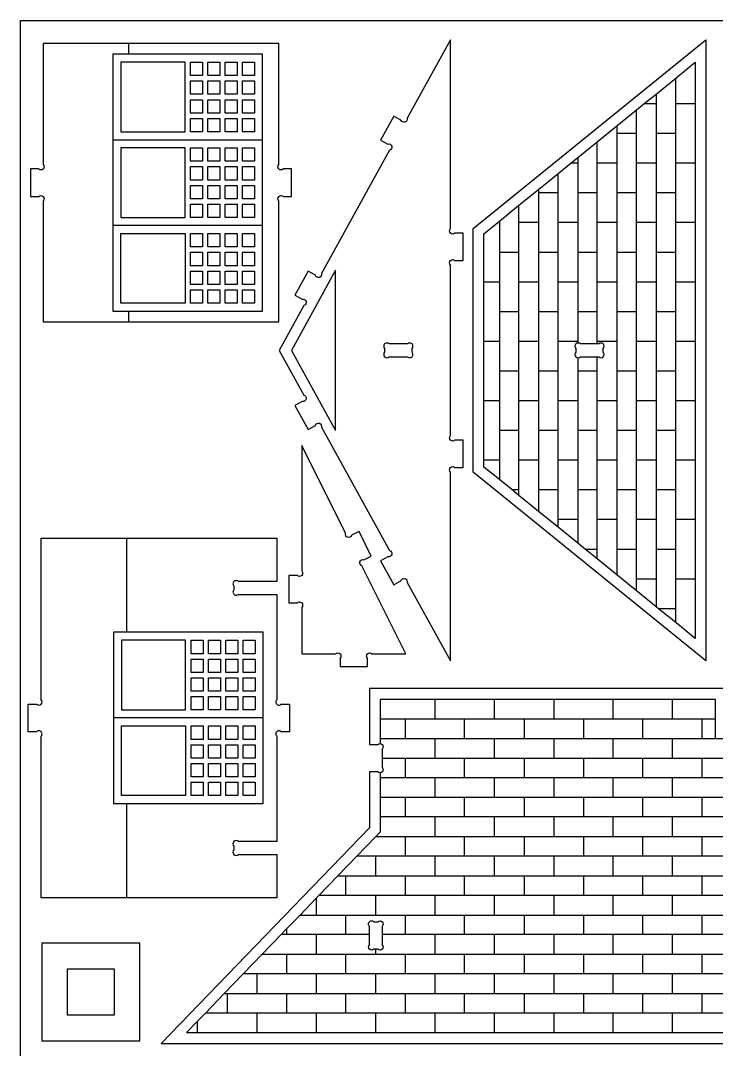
# Model space of a CAD drawing. Extents: x -100 to 1001, y -501 to 289.
# Drawn here: x -100.3 to 225.2, y -192.1 to 288.9 of the extents above; entities that cross this region are included whole.
import ezdxf

# ---------------------------------------------------------------- set-up
doc = ezdxf.new("R2010")
doc.units = 0
doc.header["$MEASUREMENT"] = 0
doc.layers.get('0').update_dxf_attribs({"linetype": 'CONTINUOUS'})
doc.layers.add('ENGRAVING', color=1, linetype='CONTINUOUS')

msp = doc.modelspace()

# ---------------------------------------------------------------- linework, layer by layer
for points in [[(-100.31, -501.04), (-100.31, 288.88), (1000.71, 288.88), (1000.71, -501.04)], [(111.39, 77.8), (111.39, 191.63), (220.29, 279.89), (220.29, -10.47)], [(-53.41, 236.88), (-23.37, 236.88), (-23.37, 269.42), (-53.41, 269.42)], [(-20.87, 263.16), (-20.87, 269.42), (-15.24, 269.42), (-15.24, 263.16)], [(-12.73, 263.16), (-12.73, 269.42), (-7.1, 269.42), (-7.1, 263.16)], [(-4.6, 263.16), (-4.6, 269.42), (1.03, 269.42), (1.03, 263.16)], [(3.54, 263.16), (3.54, 269.42), (9.17, 269.42), (9.17, 263.16)], [(-20.87, 254.4), (-20.87, 260.66), (-15.24, 260.66), (-15.24, 254.4)], [(-12.73, 254.4), (-12.73, 260.66), (-7.1, 260.66), (-7.1, 254.4)], [(-4.6, 254.4), (-4.6, 260.66), (1.03, 260.66), (1.03, 254.4)], [(3.54, 254.4), (3.54, 260.66), (9.17, 260.66), (9.17, 254.4)], [(-20.87, 245.64), (-20.87, 251.9), (-15.24, 251.9), (-15.24, 245.64)], [(-12.73, 245.64), (-12.73, 251.9), (-7.1, 251.9), (-7.1, 245.64)], [(-4.6, 245.64), (-4.6, 251.9), (1.03, 251.9), (1.03, 245.64)], [(3.54, 245.64), (3.54, 251.9), (9.17, 251.9), (9.17, 245.64)], [(-20.87, 236.88), (-20.87, 243.14), (-15.24, 243.14), (-15.24, 236.88)], [(-12.73, 236.88), (-12.73, 243.14), (-7.1, 243.14), (-7.1, 236.88)], [(-4.6, 236.88), (-4.6, 243.14), (1.03, 243.14), (1.03, 236.88)], [(3.54, 236.88), (3.54, 243.14), (9.17, 243.14), (9.17, 236.88)], [(-23.37, 196.83), (-23.37, 229.37), (-53.41, 229.37), (-53.41, 196.83)], [(-20.87, 223.11), (-20.87, 229.37), (-15.24, 229.37), (-15.24, 223.11)], [(-12.73, 229.37), (-7.1, 229.37), (-7.1, 223.11), (-12.73, 223.11)], [(-4.6, 223.11), (-4.6, 229.37), (1.03, 229.37), (1.03, 223.11)], [(3.54, 223.11), (3.54, 229.37), (9.17, 229.37), (9.17, 223.11)], [(-20.87, 214.35), (-20.87, 220.61), (-15.24, 220.61), (-15.24, 214.35)], [(-12.73, 214.35), (-12.73, 220.61), (-7.1, 220.61), (-7.1, 214.35)], [(-4.6, 214.35), (-4.6, 220.61), (1.03, 220.61), (1.03, 214.35)], [(3.54, 214.35), (3.54, 220.61), (9.17, 220.61), (9.17, 214.35)], [(-20.87, 205.59), (-20.87, 211.85), (-15.24, 211.85), (-15.24, 205.59)], [(-12.73, 205.59), (-12.73, 211.85), (-7.1, 211.85), (-7.1, 205.59)], [(-4.6, 205.59), (-4.6, 211.85), (1.03, 211.85), (1.03, 205.59)], [(3.54, 205.59), (3.54, 211.85), (9.17, 211.85), (9.17, 205.59)], [(-20.87, 196.83), (-20.87, 203.09), (-15.24, 203.09), (-15.24, 196.83)], [(-12.73, 196.83), (-12.73, 203.09), (-7.1, 203.09), (-7.1, 196.83)], [(-4.6, 196.83), (-4.6, 203.09), (1.03, 203.09), (1.03, 196.83)], [(3.54, 196.83), (3.54, 203.09), (9.17, 203.09), (9.17, 196.83)], [(-53.41, 156.78), (-53.41, 189.32), (-23.37, 189.32), (-23.37, 156.78)], [(-15.24, 189.32), (-15.24, 183.06), (-20.87, 183.06), (-20.87, 189.32)], [(-12.73, 183.06), (-12.73, 189.32), (-7.1, 189.32), (-7.1, 183.06)], [(-4.6, 183.06), (-4.6, 189.32), (1.03, 189.32), (1.03, 183.06)], [(3.54, 189.32), (9.17, 189.32), (9.17, 183.06), (3.54, 183.06)], [(-20.87, 174.3), (-20.87, 180.56), (-15.24, 180.56), (-15.24, 174.3)], [(-12.73, 174.3), (-12.73, 180.56), (-7.1, 180.56), (-7.1, 174.3)], [(-4.6, 174.3), (-4.6, 180.56), (1.03, 180.56), (1.03, 174.3)], [(3.54, 174.3), (3.54, 180.56), (9.17, 180.56), (9.17, 174.3)], [(-20.87, 165.54), (-20.87, 171.8), (-15.24, 171.8), (-15.24, 165.54)], [(-12.73, 165.54), (-12.73, 171.8), (-7.1, 171.8), (-7.1, 165.54)], [(-4.6, 165.54), (-4.6, 171.8), (1.03, 171.8), (1.03, 165.54)], [(3.54, 165.54), (3.54, 171.8), (9.17, 171.8), (9.17, 165.54)], [(-20.87, 156.78), (-20.87, 163.04), (-15.24, 163.04), (-15.24, 156.78)], [(-12.73, 156.78), (-12.73, 163.04), (-7.1, 163.04), (-7.1, 156.78)], [(-4.6, 156.78), (-4.6, 163.04), (1.03, 163.04), (1.03, 156.78)], [(3.54, 156.78), (3.54, 163.04), (9.17, 163.04), (9.17, 156.78)], [(-53.13, -0.83), (-53.13, -33.37), (-23.09, -33.37), (-23.09, -0.83)], [(-20.59, -7.09), (-20.59, -0.83), (-14.96, -0.83), (-14.96, -7.09)], [(-12.46, -7.09), (-12.46, -0.83), (-6.82, -0.83), (-6.82, -7.09)], [(-4.32, -7.09), (-4.32, -0.83), (1.31, -0.83), (1.31, -7.09)], [(3.81, -7.09), (3.81, -0.83), (9.45, -0.83), (9.45, -7.09)], [(-20.59, -15.85), (-20.59, -9.59), (-14.96, -9.59), (-14.96, -15.85)], [(-12.46, -15.85), (-12.46, -9.59), (-6.82, -9.59), (-6.82, -15.85)], [(-4.32, -15.85), (-4.32, -9.59), (1.31, -9.59), (1.31, -15.85)], [(3.81, -15.85), (3.81, -9.59), (9.45, -9.59), (9.45, -15.85)], [(-20.59, -24.61), (-20.59, -18.35), (-14.96, -18.35), (-14.96, -24.61)], [(-12.46, -24.61), (-12.46, -18.35), (-6.82, -18.35), (-6.82, -24.61)], [(-4.32, -24.61), (-4.32, -18.35), (1.31, -18.35), (1.31, -24.61)], [(3.81, -24.61), (3.81, -18.35), (9.45, -18.35), (9.45, -24.61)], [(-20.59, -33.37), (-20.59, -27.12), (-14.96, -27.12), (-14.96, -33.37)], [(-12.46, -33.37), (-12.46, -27.12), (-6.82, -27.12), (-6.82, -33.37)], [(-4.32, -33.37), (-4.32, -27.12), (1.31, -27.12), (1.31, -33.37)], [(3.81, -33.37), (3.81, -27.12), (9.45, -27.12), (9.45, -33.37)], [(-53.13, -73.42), (-53.13, -40.88), (-23.09, -40.88), (-23.09, -73.42)], [(-20.59, -47.14), (-20.59, -40.88), (-14.96, -40.88), (-14.96, -47.14)], [(-12.46, -47.14), (-12.46, -40.88), (-6.82, -40.88), (-6.82, -47.14)], [(-4.32, -47.14), (-4.32, -40.88), (1.31, -40.88), (1.31, -47.14)], [(3.81, -47.14), (3.81, -40.88), (9.45, -40.88), (9.45, -47.14)], [(-20.59, -55.9), (-20.59, -49.64), (-14.96, -49.64), (-14.96, -55.9)], [(-12.46, -55.9), (-12.46, -49.64), (-6.82, -49.64), (-6.82, -55.9)], [(-4.32, -55.9), (-4.32, -49.64), (1.31, -49.64), (1.31, -55.9)], [(3.81, -55.9), (3.81, -49.64), (9.45, -49.64), (9.45, -55.9)], [(-20.59, -64.66), (-20.59, -58.4), (-14.96, -58.4), (-14.96, -64.66)], [(-12.46, -64.66), (-12.46, -58.4), (-6.82, -58.4), (-6.82, -64.66)], [(-4.32, -64.66), (-4.32, -58.4), (1.31, -58.4), (1.31, -64.66)], [(3.81, -64.66), (3.81, -58.4), (9.45, -58.4), (9.45, -64.66)], [(-20.59, -73.42), (-20.59, -67.17), (-14.96, -67.17), (-14.96, -73.42)], [(-12.46, -73.42), (-12.46, -67.17), (-6.82, -67.17), (-6.82, -73.42)], [(-4.32, -73.42), (-4.32, -67.17), (1.31, -67.17), (1.31, -73.42)], [(3.81, -73.42), (3.81, -67.17), (9.45, -67.17), (9.45, -73.42)], [(-90.32, -188.13), (-44.55, -188.13), (-44.55, -142.37), (-90.32, -142.37)], [(-78.32, -176.13), (-78.32, -154.37), (-56.55, -154.37), (-56.55, -176.13)]]:
    msp.add_lwpolyline(points, close=True)
for points in [[(74.24, 25.15), (77.63, 27.03, -1), (80.51, 26.19), (100.74, -10.47), (100.74, 77.79, -1), (102.87, 79.91), (106.74, 79.91), (106.74, 92.73), (102.87, 92.73, -1), (100.74, 94.85), (100.74, 174.58, -1), (102.87, 176.7), (106.74, 176.7), (106.74, 189.51), (102.87, 189.51, -1), (100.74, 191.63), (100.74, 279.89), (80.51, 243.23, -1), (77.63, 242.39), (74.24, 244.27), (68.05, 233.05), (71.44, 231.17, -1), (72.27, 228.29), (40.46, 170.64, -1), (37.58, 169.8), (34.19, 171.68), (28, 160.46), (31.39, 158.58, -1), (32.22, 155.7), (20.64, 134.71), (32.22, 113.72, -1), (31.39, 110.84), (28, 108.97), (34.19, 97.74), (37.58, 99.62, -1), (40.46, 98.79), (72.27, 41.13, -1), (71.44, 38.25), (68.05, 36.38)], [(-95.7, 206.69), (-91.82, 206.69, -1), (-89.7, 204.57), (-89.7, 148.09), (-49.65, 148.09), (20.49, 148.09), (20.49, 204.57, -1), (22.61, 206.69), (26.49, 206.69), (26.49, 219.51), (22.61, 219.51, -1), (20.49, 221.63), (20.49, 278.1), (-49.65, 278.1), (-89.7, 278.1), (-89.7, 221.63, -1), (-91.82, 219.51), (-95.7, 219.51)], [(69.99, 135.59), (69.99, 133.83, 1), (72.11, 131.71), (80.68, 131.71, 1), (82.8, 133.83), (82.8, 135.59, 1), (80.68, 137.71), (72.11, 137.71, 1)], [(169.46, 137.71), (161.55, 137.71, 1), (159.43, 135.59), (159.43, 133.83, 1), (161.55, 131.71), (169.46, 131.71), (170.13, 131.71, 1), (172.25, 133.83), (172.25, 135.59, 1), (170.13, 137.71)], [(25.17, 16.64), (29.05, 16.64, -1), (31.17, 14.52), (31.17, -7.1), (46.99, -7.1, -1), (49.11, -9.23), (49.11, -13.1), (61.93, -13.1), (61.93, -9.23, -1), (64.05, -7.1), (79.87, -7.1), (59.33, 33.97, -1), (60.28, 36.81), (63.75, 38.55), (58.02, 50.01), (54.55, 48.27, -1), (51.7, 49.22), (31.17, 90.29), (31.17, 31.57, -1), (29.05, 29.45), (25.17, 29.45)], [(-90.68, -121.17), (-90.68, -45.66, 1), (-92.8, -43.54), (-96.68, -43.54), (-96.68, -30.72), (-92.8, -30.72, 1), (-90.68, -28.6), (-90.68, 46.91), (-50.63, 46.91), (19.52, 46.91), (19.52, 26.66), (1.58, 26.66, 1), (-0.54, 24.54), (-0.54, 22.79, 1), (1.58, 20.66), (19.52, 20.66), (19.52, -28.6, 1), (21.64, -30.72), (25.52, -30.72), (25.52, -43.54), (21.64, -43.54, 1), (19.52, -45.66), (19.52, -94.92), (1.58, -94.92, 1), (-0.54, -97.04), (-0.54, -98.8, 1), (1.58, -100.92), (19.52, -100.92), (19.52, -121.17), (-50.63, -121.17)], [(-34.52, -189.24), (526.18, -189.24), (428.78, -88.43), (428.78, -62.34), (424.9, -62.34, -1), (422.78, -60.22), (422.78, -51.65, -1), (424.9, -49.53), (428.78, -49.53), (428.78, -23.43), (62.88, -23.43), (62.88, -49.53), (66.76, -49.53, -1), (68.88, -51.65), (68.88, -60.22, -1), (66.76, -62.34), (62.88, -62.34), (62.88, -88.43)], [(68.88, -138.42), (68.88, -143.13, -1), (66.76, -145.25), (65.75, -145.25), (65, -145.25, -1), (62.88, -143.13), (62.88, -138.42), (62.88, -134.55, -1), (65, -132.43), (66.76, -132.43, -1), (68.88, -134.55)]]:
    msp.add_lwpolyline(points, format="xyb", close=True)
at = {"layer": 'ENGRAVING'}
for points in [[(-49.65, 273.17), (-49.65, 278.1)], [(-57.16, 273.17), (-57.16, 233.12)], [(-49.65, 273.17), (-57.16, 273.17)], [(12.92, 273.17), (-49.65, 273.17)], [(12.92, 233.12), (12.92, 273.17)], [(206.11, 261.96), (215.28, 269.39)], [(215.28, 269.39), (215.28, 249.94)], [(196.95, 254.53), (206.11, 261.96)], [(206.11, 249.94), (206.11, 261.96)], [(191.29, 249.94), (196.95, 254.53)], [(196.95, 254.53), (196.95, 249.94)], [(178.62, 239.68), (187.79, 247.1)], [(187.79, 247.1), (191.29, 249.94)], [(187.79, 236.06), (187.79, 247.1)], [(196.95, 249.94), (191.29, 249.94)], [(196.95, 249.94), (196.95, 236.06)], [(206.11, 236.06), (206.11, 249.94)], [(215.28, 249.94), (206.11, 249.94)], [(215.28, 249.94), (215.28, 222.18)], [(169.46, 232.25), (178.62, 239.68)], [(178.62, 239.68), (178.62, 236.06)], [(178.62, 236.06), (178.62, 222.18)], [(187.79, 236.06), (178.62, 236.06)], [(196.95, 222.18), (187.79, 222.18), (187.79, 236.06)], [(196.95, 236.06), (196.95, 222.18)], [(206.11, 236.06), (196.95, 236.06)], [(206.11, 222.18), (206.11, 236.06)], [(-57.16, 233.12), (12.92, 233.12)], [(-57.16, 233.12), (-57.16, 193.07)], [(12.92, 193.07), (12.92, 233.12)], [(160.29, 224.82), (169.46, 232.25)], [(169.46, 222.18), (169.46, 232.25)], [(151.13, 217.39), (157.03, 222.18)], [(157.03, 222.18), (160.29, 224.82)], [(160.29, 222.18), (157.03, 222.18)], [(160.29, 224.82), (160.29, 222.18)], [(160.29, 222.18), (160.29, 208.29)], [(169.46, 208.29), (169.46, 222.18)], [(178.62, 222.18), (169.46, 222.18)], [(178.62, 222.18), (178.62, 208.29)], [(187.79, 208.29), (187.79, 222.18)], [(196.95, 222.18), (196.95, 208.29)], [(206.11, 208.29), (206.11, 222.18)], [(215.28, 222.18), (206.11, 222.18)], [(215.28, 222.18), (215.28, 194.41)], [(141.96, 209.96), (151.13, 217.39)], [(151.13, 208.29), (151.13, 217.39)], [(132.8, 202.53), (141.96, 209.96)], [(141.96, 209.96), (141.96, 208.29), (141.96, 194.41)], [(151.13, 208.29), (141.96, 208.29)], [(160.29, 194.41), (151.13, 194.41), (151.13, 208.29)], [(169.46, 208.29), (160.29, 208.29)], [(160.29, 208.29), (160.29, 194.41)], [(169.46, 194.41), (169.46, 208.29)], [(178.62, 208.29), (178.62, 194.41)], [(187.79, 208.29), (178.62, 208.29)], [(187.79, 194.41), (187.79, 208.29)], [(196.95, 208.29), (196.95, 194.41)], [(206.11, 208.29), (196.95, 208.29)], [(206.11, 194.41), (206.11, 208.29)], [(123.63, 195.1), (132.8, 202.53)], [(132.8, 194.41), (132.8, 202.53)], [(12.92, 193.07), (-57.16, 193.07)], [(-57.16, 193.07), (-57.16, 153.02)], [(-57.16, 153.02), (-49.65, 153.02), (12.92, 153.02), (12.92, 193.07)], [(116.4, 189.24), (123.63, 195.1)], [(123.63, 195.1), (123.63, 180.52)], [(132.8, 166.64), (132.8, 180.52), (132.8, 194.41)], [(141.96, 194.41), (132.8, 194.41)], [(141.96, 194.41), (141.96, 180.52)], [(151.13, 166.64), (151.13, 180.52), (151.13, 194.41)], [(160.29, 194.41), (160.29, 180.52)], [(169.46, 180.52), (169.46, 194.41)], [(178.62, 194.41), (169.46, 194.41)], [(178.62, 194.41), (178.62, 180.52)], [(187.79, 180.52), (187.79, 194.41)], [(196.95, 194.41), (187.79, 194.41)], [(196.95, 194.41), (196.95, 180.52)], [(206.11, 180.52), (206.11, 194.41)], [(215.28, 194.41), (206.11, 194.41)], [(215.28, 194.41), (215.28, 166.64)], [(116.4, 166.64), (116.4, 189.24)], [(132.8, 180.52), (123.63, 180.52)], [(123.63, 180.52), (123.63, 166.64)], [(141.96, 180.52), (141.96, 166.64)], [(151.13, 180.52), (141.96, 180.52)], [(160.29, 180.52), (160.29, 166.64)], [(169.46, 180.52), (160.29, 180.52)], [(169.46, 166.64), (169.46, 180.52)], [(178.62, 180.52), (178.62, 166.64)], [(187.79, 180.52), (178.62, 180.52)], [(187.79, 166.64), (187.79, 180.52)], [(196.95, 180.52), (196.95, 166.64), (187.79, 166.64)], [(206.11, 180.52), (196.95, 180.52)], [(206.11, 166.64), (206.11, 180.52)], [(116.4, 138.87), (116.4, 166.64)], [(123.63, 166.64), (116.4, 166.64)], [(123.63, 166.64), (123.63, 152.76), (123.63, 138.87)], [(141.96, 166.64), (132.8, 166.64)], [(141.96, 152.76), (141.96, 138.87), (132.8, 138.87), (132.8, 152.76), (132.8, 166.64)], [(141.96, 166.64), (141.96, 152.76)], [(160.29, 152.76), (160.29, 138.87), (151.13, 138.87), (151.13, 152.76), (151.13, 166.64)], [(160.29, 166.64), (151.13, 166.64)], [(160.29, 166.64), (160.29, 152.76)], [(169.46, 152.76), (169.46, 166.64)], [(178.62, 166.64), (169.46, 166.64)], [(178.62, 166.64), (178.62, 152.76)], [(187.79, 152.76), (187.79, 166.64)], [(196.95, 166.64), (196.95, 152.76)], [(206.11, 152.76), (206.11, 166.64)], [(215.28, 166.64), (206.11, 166.64)], [(215.28, 166.64), (215.28, 138.87)], [(-49.65, 148.09), (-49.65, 153.02)], [(132.8, 152.76), (123.63, 152.76)], [(151.13, 152.76), (141.96, 152.76)], [(169.46, 152.76), (160.29, 152.76)], [(178.62, 138.87), (169.46, 138.87), (169.46, 152.76)], [(187.79, 152.76), (178.62, 152.76)], [(178.62, 152.76), (178.62, 138.87)], [(187.79, 138.87), (187.79, 152.76)], [(196.95, 152.76), (196.95, 138.87)], [(206.11, 152.76), (196.95, 152.76)], [(206.11, 138.87), (206.11, 152.76)], [(116.4, 111.1), (116.4, 138.87)], [(123.63, 138.87), (116.4, 138.87)], [(123.63, 138.87), (123.63, 124.99), (123.63, 111.1)], [(141.96, 124.99), (141.96, 111.1), (132.8, 111.1), (132.8, 124.99), (132.8, 138.87)], [(141.96, 138.87), (141.96, 124.99)], [(160.29, 124.99), (160.29, 111.1), (151.13, 111.1), (151.13, 124.99), (151.13, 138.87)], [(160.29, 138.87), (160.29, 138.14)], [(169.46, 137.71), (169.46, 138.87)], [(178.62, 138.87), (178.62, 124.99)], [(187.79, 124.99), (187.79, 138.87)], [(196.95, 138.87), (187.79, 138.87)], [(196.95, 138.87), (196.95, 124.99)], [(206.11, 124.99), (206.11, 138.87)], [(215.28, 138.87), (206.11, 138.87)], [(215.28, 138.87), (215.28, 111.1)], [(160.29, 131.29), (160.29, 124.99)], [(169.46, 124.99), (169.46, 131.71)], [(132.8, 124.99), (123.63, 124.99)], [(151.13, 124.99), (141.96, 124.99)], [(169.46, 124.99), (160.29, 124.99)], [(178.62, 111.1), (169.46, 111.1), (169.46, 124.99)], [(187.79, 124.99), (178.62, 124.99)], [(178.62, 124.99), (178.62, 111.1)], [(196.95, 124.99), (196.95, 111.1), (187.79, 111.1), (187.79, 124.99)], [(206.11, 124.99), (196.95, 124.99)], [(215.28, 111.1), (206.11, 111.1), (206.11, 124.99)], [(116.4, 83.34), (116.4, 111.1)], [(123.63, 111.1), (116.4, 111.1)], [(123.63, 111.1), (123.63, 97.22)], [(132.8, 83.34), (132.8, 97.22), (132.8, 111.1)], [(141.96, 111.1), (141.96, 97.22)], [(160.29, 83.34), (151.13, 83.34), (151.13, 97.22), (151.13, 111.1)], [(160.29, 111.1), (160.29, 97.22)], [(169.46, 97.22), (169.46, 111.1)], [(178.62, 111.1), (178.62, 97.22)], [(187.79, 97.22), (187.79, 111.1)], [(196.95, 111.1), (196.95, 97.22)], [(206.11, 97.22), (206.11, 111.1)], [(215.28, 111.1), (215.28, 83.34)], [(123.63, 97.22), (123.63, 83.34)], [(132.8, 97.22), (123.63, 97.22)], [(141.96, 97.22), (141.96, 83.34)], [(151.13, 97.22), (141.96, 97.22)], [(160.29, 97.22), (160.29, 83.34)], [(169.46, 97.22), (160.29, 97.22)], [(169.46, 83.34), (169.46, 97.22)], [(178.62, 97.22), (178.62, 83.34)], [(187.79, 97.22), (178.62, 97.22)], [(187.79, 83.34), (187.79, 97.22)], [(196.95, 97.22), (196.95, 83.34)], [(206.11, 97.22), (196.95, 97.22)], [(206.11, 83.34), (206.11, 97.22)], [(116.4, 80.18), (116.4, 83.34)], [(123.63, 83.34), (116.4, 83.34)], [(123.63, 83.34), (123.63, 74.32)], [(132.8, 66.89), (132.8, 69.45), (132.8, 83.34)], [(141.96, 83.34), (132.8, 83.34)], [(141.96, 83.34), (141.96, 69.45)], [(151.13, 69.45), (151.13, 83.34)], [(160.29, 83.34), (160.29, 69.45)], [(178.62, 55.57), (169.46, 55.57), (169.46, 69.45), (169.46, 83.34)], [(178.62, 83.34), (169.46, 83.34)], [(178.62, 83.34), (178.62, 69.45)], [(196.95, 69.45), (196.95, 55.57), (187.79, 55.57), (187.79, 69.45), (187.79, 83.34)], [(196.95, 83.34), (187.79, 83.34)], [(196.95, 83.34), (196.95, 69.45)], [(215.28, 55.57), (206.11, 55.57), (206.11, 69.45), (206.11, 83.34)], [(215.28, 83.34), (206.11, 83.34)], [(215.28, 83.34), (215.28, 55.57)], [(123.63, 74.32), (116.4, 80.18)], [(129.64, 69.45), (123.63, 74.32)], [(132.8, 66.89), (129.64, 69.45)], [(132.8, 69.45), (129.64, 69.45)], [(141.96, 69.45), (141.96, 59.46)], [(151.13, 69.45), (141.96, 69.45)], [(151.13, 55.57), (151.13, 69.45)], [(169.46, 69.45), (160.29, 69.45)], [(160.29, 69.45), (160.29, 55.57)], [(187.79, 69.45), (178.62, 69.45)], [(178.62, 69.45), (178.62, 55.57)], [(206.11, 69.45), (196.95, 69.45)], [(141.96, 59.46), (132.8, 66.89)], [(151.13, 52.03), (141.96, 59.46)], [(151.13, 52.03), (151.13, 55.57)], [(160.29, 55.57), (151.13, 55.57)], [(160.29, 55.57), (160.29, 44.6)], [(169.46, 41.68), (169.46, 55.57)], [(178.62, 55.57), (178.62, 41.68)], [(187.79, 41.68), (187.79, 55.57)], [(196.95, 55.57), (196.95, 41.68)], [(206.11, 41.68), (206.11, 55.57)], [(215.28, 55.57), (215.28, 27.8)], [(160.29, 44.6), (151.13, 52.03)], [(-50.63, 2.92), (-50.63, 46.91)], [(163.89, 41.68), (160.29, 44.6)], [(169.46, 37.18), (163.89, 41.68)], [(169.46, 37.18), (169.46, 41.68), (163.89, 41.68)], [(187.79, 41.68), (178.62, 41.68)], [(178.62, 41.68), (178.62, 29.75)], [(187.79, 27.8), (187.79, 41.68)], [(206.11, 41.68), (196.95, 41.68)], [(196.95, 41.68), (196.95, 27.8)], [(215.28, 27.8), (206.11, 27.8), (206.11, 41.68)], [(178.62, 29.75), (169.46, 37.18)], [(187.79, 22.32), (178.62, 29.75)], [(187.79, 22.32), (187.79, 27.8)], [(196.95, 27.8), (187.79, 27.8)], [(196.95, 27.8), (196.95, 14.89)], [(206.11, 13.92), (206.11, 27.8)], [(215.28, 27.8), (215.28, 0.03)], [(196.95, 14.89), (187.79, 22.32)], [(198.15, 13.92), (196.95, 14.89)], [(206.11, 7.46), (198.15, 13.92)], [(206.11, 13.92), (198.15, 13.92)], [(206.11, 7.46), (206.11, 13.92)], [(215.28, 0.03), (206.11, 7.46)], [(-50.63, 2.92), (-56.89, 2.92), (-56.89, -37.13)], [(13.2, -37.13), (13.2, 2.92), (-50.63, 2.92)], [(93.52, -28.44), (67.88, -28.44)], [(67.88, -28.44), (67.88, -37.6)], [(121.28, -28.44), (93.52, -28.44)], [(93.52, -28.44), (93.52, -37.6)], [(149.05, -28.44), (121.28, -28.44)], [(121.28, -28.44), (121.28, -37.6)], [(176.82, -28.44), (149.05, -28.44)], [(149.05, -28.44), (149.05, -37.6)], [(204.59, -28.44), (176.82, -28.44)], [(176.82, -37.6), (176.82, -28.44)], [(204.59, -37.6), (204.59, -28.44)], [(224.8, -28.44), (204.59, -28.44)], [(224.8, -37.6), (224.8, -28.44)], [(-56.89, -37.13), (-56.89, -77.18), (-50.63, -77.18)], [(13.2, -37.13), (-56.89, -37.13)], [(13.2, -77.18), (13.2, -37.13)], [(67.88, -37.6), (67.88, -46.77)], [(67.88, -37.6), (79.63, -37.6)], [(79.63, -37.6), (93.52, -37.6)], [(79.63, -37.6), (79.63, -46.77)], [(93.52, -37.6), (107.4, -37.6)], [(107.4, -37.6), (121.28, -37.6)], [(107.4, -46.77), (107.4, -37.6)], [(121.28, -37.6), (135.17, -37.6)], [(135.17, -37.6), (149.05, -37.6)], [(135.17, -37.6), (135.17, -46.77)], [(149.05, -37.6), (162.94, -37.6)], [(162.94, -37.6), (162.94, -46.77)], [(162.94, -37.6), (176.82, -37.6), (190.7, -37.6)], [(190.7, -46.77), (190.7, -37.6)], [(190.7, -37.6), (204.59, -37.6)], [(204.59, -37.6), (218.47, -37.6)], [(218.47, -37.6), (224.8, -37.6)], [(218.47, -46.77), (218.47, -37.6)], [(224.8, -46.77), (224.8, -37.6)], [(67.88, -46.77), (79.63, -46.77)], [(67.88, -46.77), (67.88, -49.09)], [(79.63, -46.77), (93.52, -46.77)], [(93.52, -46.77), (93.52, -55.93)], [(93.52, -46.77), (107.4, -46.77), (121.28, -46.77), (121.28, -55.93)], [(121.28, -46.77), (135.17, -46.77), (149.05, -46.77), (149.05, -55.93)], [(149.05, -46.77), (162.94, -46.77)], [(162.94, -46.77), (176.82, -46.77)], [(176.82, -46.77), (190.7, -46.77)], [(176.82, -55.93), (176.82, -46.77)], [(190.7, -46.77), (204.59, -46.77)], [(204.59, -55.93), (204.59, -46.77), (218.47, -46.77), (224.8, -46.77)], [(224.8, -46.77), (232.36, -46.77)], [(68.88, -55.93), (79.63, -55.93)], [(79.63, -55.93), (79.63, -65.1)], [(79.63, -55.93), (93.52, -55.93)], [(93.52, -55.93), (107.4, -55.93)], [(107.4, -55.93), (121.28, -55.93)], [(107.4, -65.1), (107.4, -55.93)], [(121.28, -55.93), (135.17, -55.93)], [(135.17, -55.93), (149.05, -55.93)], [(149.05, -55.93), (162.94, -55.93), (162.94, -65.1), (149.05, -65.1), (135.17, -65.1)], [(135.17, -55.93), (135.17, -65.1)], [(162.94, -55.93), (176.82, -55.93)], [(176.82, -55.93), (190.7, -55.93)], [(190.7, -55.93), (204.59, -55.93)], [(190.7, -65.1), (190.7, -55.93)], [(204.59, -55.93), (218.47, -55.93)], [(218.47, -55.93), (232.36, -55.93)], [(218.47, -65.1), (218.47, -55.93)], [(67.88, -62.78), (67.88, -65.1)], [(67.88, -65.1), (67.88, -74.26)], [(79.63, -65.1), (67.88, -65.1)], [(93.52, -65.1), (93.52, -74.26), (79.63, -74.26), (67.88, -74.26)], [(107.4, -65.1), (93.52, -65.1), (79.63, -65.1)], [(121.28, -65.1), (107.4, -65.1)], [(135.17, -65.1), (121.28, -65.1)], [(121.28, -65.1), (121.28, -74.26)], [(149.05, -65.1), (149.05, -74.26)], [(176.82, -65.1), (162.94, -65.1)], [(190.7, -65.1), (176.82, -65.1)], [(176.82, -74.26), (176.82, -65.1)], [(204.59, -65.1), (190.7, -65.1)], [(232.36, -74.26), (218.47, -74.26), (204.59, -74.26), (204.59, -65.1)], [(218.47, -65.1), (204.59, -65.1)], [(232.36, -65.1), (218.47, -65.1)], [(67.88, -74.26), (67.88, -83.43)], [(79.63, -74.26), (79.63, -83.43), (67.88, -83.43)], [(107.4, -74.26), (93.52, -74.26)], [(121.28, -74.26), (107.4, -74.26)], [(135.17, -74.26), (135.17, -83.43), (121.28, -83.43), (107.4, -83.43), (107.4, -74.26)], [(135.17, -74.26), (121.28, -74.26)], [(149.05, -74.26), (135.17, -74.26)], [(162.94, -74.26), (149.05, -74.26)], [(176.82, -74.26), (162.94, -74.26)], [(162.94, -74.26), (162.94, -83.43)], [(190.7, -74.26), (176.82, -74.26)], [(190.7, -83.43), (190.7, -74.26)], [(204.59, -74.26), (190.7, -74.26)], [(246.24, -83.43), (232.36, -83.43), (218.47, -83.43), (218.47, -74.26)], [(-50.63, -77.18), (13.2, -77.18)], [(-50.63, -121.17), (-50.63, -77.18)], [(67.88, -83.43), (67.88, -90.46)], [(93.52, -83.43), (79.63, -83.43)], [(93.52, -83.43), (93.52, -92.59)], [(107.4, -83.43), (93.52, -83.43)], [(121.28, -83.43), (121.28, -92.59)], [(149.05, -83.43), (135.17, -83.43)], [(149.05, -83.43), (149.05, -92.59)], [(162.94, -83.43), (149.05, -83.43)], [(176.82, -83.43), (162.94, -83.43)], [(176.82, -92.59), (176.82, -83.43)], [(190.7, -83.43), (176.82, -83.43)], [(204.59, -83.43), (190.7, -83.43)], [(204.59, -92.59), (204.59, -83.43)], [(218.47, -83.43), (204.59, -83.43)], [(67.88, -90.46), (65.82, -92.59)], [(65.82, -92.59), (56.97, -101.76)], [(65.82, -92.59), (79.63, -92.59), (79.63, -101.76), (65.75, -101.76), (56.97, -101.76)], [(79.63, -92.59), (93.52, -92.59)], [(93.52, -92.59), (107.4, -92.59)], [(107.4, -92.59), (121.28, -92.59)], [(107.4, -101.76), (107.4, -92.59)], [(135.17, -92.59), (135.17, -101.76), (121.28, -101.76), (107.4, -101.76)], [(121.28, -92.59), (135.17, -92.59)], [(135.17, -92.59), (149.05, -92.59)], [(149.05, -92.59), (162.94, -92.59)], [(162.94, -92.59), (176.82, -92.59)], [(162.94, -92.59), (162.94, -101.76)], [(176.82, -92.59), (190.7, -92.59)], [(190.7, -92.59), (204.59, -92.59)], [(190.7, -101.76), (190.7, -92.59)], [(204.59, -92.59), (218.47, -92.59)], [(232.36, -101.76), (218.47, -101.76), (218.47, -92.59), (232.36, -92.59), (246.24, -92.59)], [(56.97, -101.76), (48.11, -110.92)], [(65.75, -101.76), (65.75, -110.92)], [(93.52, -101.76), (79.63, -101.76)], [(93.52, -101.76), (93.52, -110.92)], [(107.4, -101.76), (93.52, -101.76)], [(121.28, -101.76), (121.28, -110.92)], [(149.05, -101.76), (135.17, -101.76)], [(162.94, -101.76), (149.05, -101.76)], [(149.05, -101.76), (149.05, -110.92)], [(176.82, -101.76), (162.94, -101.76)], [(176.82, -110.92), (176.82, -101.76)], [(190.7, -101.76), (176.82, -101.76)], [(204.59, -101.76), (190.7, -101.76)], [(204.59, -110.92), (204.59, -101.76)], [(218.47, -101.76), (204.59, -101.76)], [(48.11, -110.92), (39.26, -120.09)], [(48.11, -110.92), (51.86, -110.92)], [(51.86, -120.09), (51.86, -110.92)], [(51.86, -110.92), (65.75, -110.92)], [(65.75, -110.92), (79.63, -110.92)], [(79.63, -110.92), (93.52, -110.92), (107.4, -110.92)], [(79.63, -110.92), (79.63, -120.09)], [(107.4, -120.09), (107.4, -110.92)], [(107.4, -110.92), (121.28, -110.92), (135.17, -110.92)], [(135.17, -110.92), (149.05, -110.92), (162.94, -110.92)], [(135.17, -110.92), (135.17, -120.09)], [(162.94, -110.92), (162.94, -120.09)], [(162.94, -110.92), (176.82, -110.92), (190.7, -110.92)], [(190.7, -120.09), (190.7, -110.92)], [(190.7, -110.92), (204.59, -110.92), (218.47, -110.92)], [(218.47, -120.09), (218.47, -110.92)], [(218.47, -110.92), (232.36, -110.92)], [(39.26, -120.09), (37.98, -121.41)], [(51.86, -120.09), (39.26, -120.09)], [(65.75, -120.09), (51.86, -120.09)], [(79.63, -120.09), (65.75, -120.09)], [(65.75, -120.09), (65.75, -129.25)], [(93.52, -120.09), (79.63, -120.09)], [(93.52, -120.09), (93.52, -129.25)], [(107.4, -120.09), (93.52, -120.09)], [(121.28, -120.09), (107.4, -120.09)], [(121.28, -120.09), (121.28, -129.25)], [(135.17, -120.09), (121.28, -120.09)], [(162.94, -120.09), (149.05, -120.09), (135.17, -120.09)], [(149.05, -120.09), (149.05, -129.25)], [(190.7, -120.09), (176.82, -120.09), (162.94, -120.09)], [(176.82, -129.25), (176.82, -120.09)], [(218.47, -120.09), (204.59, -120.09), (190.7, -120.09)], [(204.59, -129.25), (204.59, -120.09)], [(232.36, -120.09), (218.47, -120.09)], [(37.98, -121.41), (30.4, -129.25)], [(37.98, -121.41), (37.98, -129.25)], [(30.4, -129.25), (24.1, -135.78)], [(30.4, -129.25), (37.98, -129.25)], [(37.98, -129.25), (51.86, -129.25)], [(51.86, -138.42), (51.86, -129.25)], [(51.86, -129.25), (65.75, -129.25)], [(65.75, -129.25), (79.63, -129.25)], [(79.63, -129.25), (93.52, -129.25)], [(79.63, -129.25), (79.63, -138.42)], [(93.52, -129.25), (107.4, -129.25)], [(107.4, -129.25), (121.28, -129.25)], [(107.4, -138.42), (107.4, -129.25)], [(121.28, -129.25), (135.17, -129.25)], [(135.17, -129.25), (149.05, -129.25)], [(135.17, -129.25), (135.17, -138.42)], [(149.05, -129.25), (162.94, -129.25)], [(162.94, -129.25), (162.94, -138.42)], [(162.94, -129.25), (176.82, -129.25), (190.7, -129.25)], [(190.7, -138.42), (190.7, -129.25)], [(190.7, -129.25), (204.59, -129.25)], [(204.59, -129.25), (218.47, -129.25)], [(218.47, -138.42), (218.47, -129.25)], [(218.47, -129.25), (232.36, -129.25)], [(21.55, -138.42), (12.7, -147.58)], [(24.1, -135.78), (21.55, -138.42)], [(24.1, -138.42), (21.55, -138.42)], [(24.1, -135.78), (24.1, -138.42)], [(37.98, -138.42), (24.1, -138.42)], [(51.86, -138.42), (37.98, -138.42)], [(37.98, -138.42), (37.98, -147.58)], [(62.88, -138.42), (51.86, -138.42)], [(79.63, -138.42), (68.88, -138.42)], [(93.52, -138.42), (79.63, -138.42)], [(93.52, -138.42), (93.52, -147.58)], [(107.4, -138.42), (93.52, -138.42)], [(121.28, -138.42), (107.4, -138.42)], [(121.28, -138.42), (121.28, -147.58)], [(135.17, -138.42), (121.28, -138.42)], [(149.05, -138.42), (135.17, -138.42)], [(149.05, -138.42), (149.05, -147.58)], [(162.94, -138.42), (149.05, -138.42)], [(190.7, -138.42), (176.82, -138.42), (162.94, -138.42)], [(176.82, -147.58), (176.82, -138.42)], [(204.59, -138.42), (190.7, -138.42)], [(204.59, -147.58), (204.59, -138.42)], [(218.47, -138.42), (204.59, -138.42)], [(232.36, -138.42), (218.47, -138.42)], [(12.7, -147.58), (3.84, -156.74)], [(12.7, -147.58), (24.1, -147.58)], [(24.1, -147.58), (37.98, -147.58)], [(24.1, -147.58), (24.1, -156.74)], [(37.98, -147.58), (51.86, -147.58)], [(51.86, -156.74), (51.86, -147.58)], [(51.86, -147.58), (65.75, -147.58)], [(65.75, -145.25), (65.75, -147.58)], [(65.75, -147.58), (79.63, -147.58)], [(79.63, -147.58), (93.52, -147.58)], [(79.63, -147.58), (79.63, -156.74)], [(93.52, -147.58), (107.4, -147.58)], [(107.4, -147.58), (121.28, -147.58)], [(107.4, -156.74), (107.4, -147.58)], [(121.28, -147.58), (135.17, -147.58)], [(135.17, -147.58), (149.05, -147.58)], [(135.17, -147.58), (135.17, -156.74)], [(149.05, -147.58), (162.94, -147.58)], [(162.94, -147.58), (162.94, -156.74)], [(162.94, -147.58), (176.82, -147.58)], [(176.82, -147.58), (190.7, -147.58)], [(218.47, -156.74), (204.59, -156.74), (190.7, -156.74), (190.7, -147.58), (204.59, -147.58), (218.47, -147.58)], [(246.24, -156.74), (232.36, -156.74), (218.47, -156.74), (218.47, -147.58), (232.36, -147.58), (246.24, -147.58)], [(3.84, -156.74), (-5.01, -165.91)], [(10.21, -156.74), (3.84, -156.74)], [(10.21, -156.74), (10.21, -165.91)], [(24.1, -156.74), (10.21, -156.74)], [(37.98, -156.74), (24.1, -156.74)], [(51.86, -156.74), (37.98, -156.74)], [(37.98, -156.74), (37.98, -165.91)], [(65.75, -156.74), (51.86, -156.74)], [(79.63, -156.74), (65.75, -156.74)], [(65.75, -156.74), (65.75, -165.91)], [(93.52, -156.74), (79.63, -156.74)], [(93.52, -156.74), (93.52, -165.91)], [(107.4, -156.74), (93.52, -156.74)], [(121.28, -156.74), (107.4, -156.74)], [(135.17, -156.74), (121.28, -156.74)], [(121.28, -156.74), (121.28, -165.91)], [(149.05, -156.74), (135.17, -156.74)], [(149.05, -156.74), (149.05, -165.91)], [(162.94, -156.74), (149.05, -156.74)], [(176.82, -156.74), (162.94, -156.74)], [(176.82, -165.91), (176.82, -156.74)], [(190.7, -156.74), (176.82, -156.74)], [(204.59, -165.91), (204.59, -156.74)], [(-3.67, -165.91), (-3.67, -175.07), (-13.87, -175.07)], [(-5.01, -165.91), (-13.87, -175.07)], [(-5.01, -165.91), (-3.67, -165.91)], [(-3.67, -165.91), (10.21, -165.91)], [(10.21, -165.91), (24.1, -165.91)], [(24.1, -165.91), (37.98, -165.91), (51.86, -165.91)], [(24.1, -165.91), (24.1, -175.07)], [(51.86, -175.07), (51.86, -165.91)], [(51.86, -165.91), (65.75, -165.91)], [(65.75, -165.91), (79.63, -165.91)], [(79.63, -165.91), (93.52, -165.91)], [(79.63, -165.91), (79.63, -175.07)], [(93.52, -165.91), (107.4, -165.91)], [(107.4, -165.91), (121.28, -165.91)], [(121.28, -175.07), (107.4, -175.07), (107.4, -165.91)], [(121.28, -165.91), (135.17, -165.91)], [(135.17, -165.91), (149.05, -165.91)], [(135.17, -165.91), (135.17, -175.07)], [(149.05, -165.91), (162.94, -165.91)], [(162.94, -165.91), (176.82, -165.91)], [(162.94, -165.91), (162.94, -175.07)], [(176.82, -165.91), (190.7, -165.91)], [(190.7, -165.91), (204.59, -165.91)], [(190.7, -175.07), (190.7, -165.91)], [(204.59, -165.91), (218.47, -165.91)], [(246.24, -175.07), (232.36, -175.07), (218.47, -175.07), (218.47, -165.91), (232.36, -165.91), (246.24, -165.91)], [(-13.87, -175.07), (-17.56, -178.89)], [(10.21, -175.07), (-3.67, -175.07)], [(10.21, -175.07), (10.21, -184.24)], [(24.1, -175.07), (10.21, -175.07)], [(37.98, -175.07), (24.1, -175.07)], [(37.98, -175.07), (37.98, -184.24)], [(51.86, -175.07), (37.98, -175.07)], [(65.75, -175.07), (51.86, -175.07)], [(65.75, -175.07), (65.75, -184.24)], [(79.63, -175.07), (65.75, -175.07)], [(93.52, -175.07), (79.63, -175.07)], [(93.52, -175.07), (93.52, -184.24)], [(107.4, -175.07), (93.52, -175.07)], [(135.17, -175.07), (121.28, -175.07)], [(121.28, -175.07), (121.28, -184.24)], [(149.05, -175.07), (135.17, -175.07)], [(149.05, -175.07), (149.05, -184.24)], [(162.94, -175.07), (149.05, -175.07)], [(176.82, -175.07), (162.94, -175.07)], [(176.82, -184.24), (176.82, -175.07)], [(190.7, -175.07), (176.82, -175.07)], [(204.59, -175.07), (190.7, -175.07)], [(204.59, -184.24), (204.59, -175.07)], [(218.47, -175.07), (204.59, -175.07)], [(-17.56, -178.89), (-22.72, -184.24)], [(-17.56, -184.24), (-17.56, -178.89)], [(-22.72, -184.24), (-17.56, -184.24)], [(-17.56, -184.24), (10.21, -184.24)], [(10.21, -184.24), (37.98, -184.24)], [(37.98, -184.24), (65.75, -184.24)], [(65.75, -184.24), (93.52, -184.24)], [(93.52, -184.24), (121.28, -184.24)], [(121.28, -184.24), (149.05, -184.24)], [(149.05, -184.24), (176.82, -184.24)], [(176.82, -184.24), (204.59, -184.24)], [(204.59, -184.24), (232.36, -184.24)]]:
    msp.add_lwpolyline(points, dxfattribs=at)
msp.add_lwpolyline([(47.04, 172.19), (26.36, 134.71), (47.04, 97.23)], close=True, dxfattribs=at)

doc.saveas('drawing.dxf')
